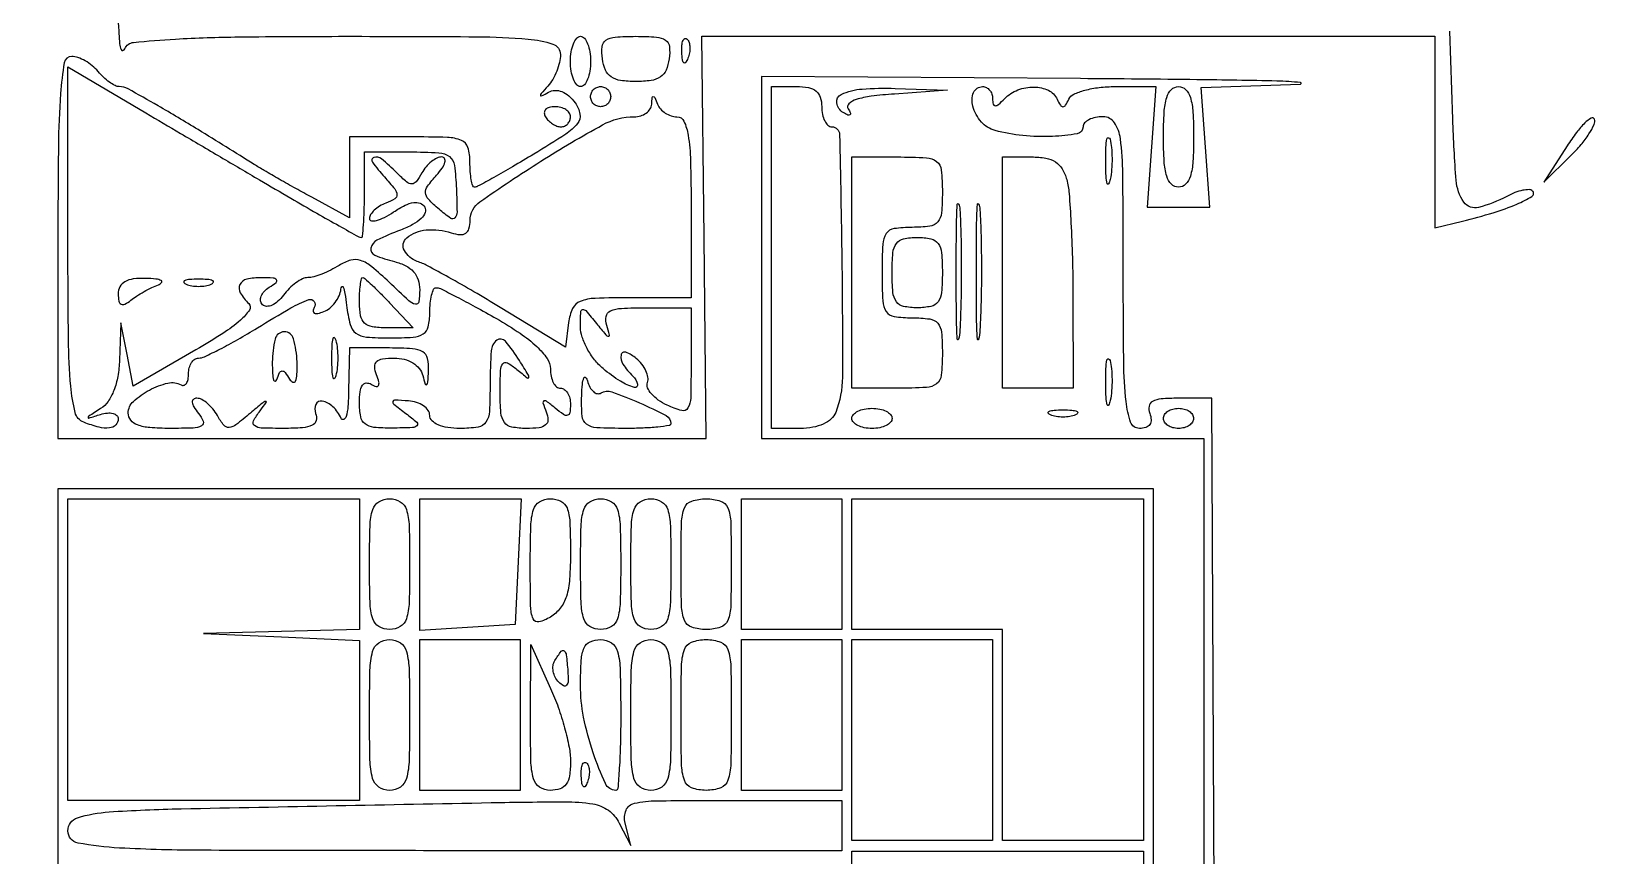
# Model space of a CAD drawing. Extents: x 23 to 255, y 40 to 184.
# Drawn here: x 39.88 to 53.04, y 128.04 to 134.98 of the extents above; entities that cross this region are included whole.
import ezdxf

# ---------------------------------------------------------------- set-up
doc = ezdxf.new("R2010")
doc.units = 0
doc.header["$MEASUREMENT"] = 0

msp = doc.modelspace()

# ---------------------------------------------------------------- linework, layer by layer
for points in [[(207.919475, 175.632891, 0.000007), (191.762556, 175.634099, 0.00002), (173.0434, 175.634494, 0.000013), (151.49745, 175.633531)], [(40.597088, 135.094274, -0.049951), (40.614679, 134.95815, 0.017437), (40.619978, 134.8749, 0.068218), (40.631931, 134.824905, 0.378789), (40.647549, 134.816858, 0.239112), (40.664029, 134.83125, -0.278644), (40.737504, 134.886387, -0.010827), (41.089521, 134.914117, -0.011551), (41.622758, 134.93218, -0.00269), (42.51855, 134.937, -0.001613), (43.62949, 134.933415, -0.019352), (44.057604, 134.914072, -0.057696), (44.267157, 134.871787, -0.324859), (44.3304, 134.78472, -0.057653), (44.322691, 134.718087, -0.036959), (44.299336, 134.643705, -0.036868), (44.26515, 134.573263, -0.055719), (44.22465, 134.518509, 0.004231), (44.166998, 134.455333, 0.213591), (44.161993, 134.439729, 0.528624), (44.170634, 134.435145, 0.007802), (44.230279, 134.46776, -0.125472), (44.283465, 134.482273, -0.100751), (44.341973, 134.471379, -0.083174), (44.40073, 134.435284, -0.055702), (44.454187, 134.377051, -0.114976), (44.494564, 134.282192, -0.21643), (44.474155, 134.20319, -0.07935), (44.37459, 134.113488, -0.008198), (44.105921, 133.945579, -0.003408), (43.926569, 133.839198, -0.005195), (43.769304, 133.749539, -0.00205), (43.633646, 133.674782, -0.125545), (43.607063, 133.668, -0.33323), (43.592174, 133.679162, -0.026532), (43.580181, 133.730128, -0.027595), (43.571746, 133.798424, -0.016929), (43.569, 133.8795, 0.072846), (43.551207, 134.000983, 0.224968), (43.49709, 134.061038, 0.091609), (43.379646, 134.086326, 0.007344), (43.0614, 134.091), (42.5538, 134.091), (42.5538, 133.750881), (42.5538, 133.410761), (42.23655, 133.582567, -0.003032), (42.102833, 133.656032, -0.002624), (41.963395, 133.734708, -0.002641), (41.8378, 133.807327, -0.007703), (41.752162, 133.859236, 0.002496), (41.280602, 134.151826, 0.006816), (40.943305, 134.352507, 0.004743), (40.690867, 134.494904, 0.126699), (40.616716, 134.514, -0.119554), (40.581682, 134.522499, -0.035918), (40.534506, 134.551277, -0.033736), (40.484456, 134.592334, -0.030913), (40.4388, 134.6409, 0.048188), (40.389891, 134.689456, 0.041499), (40.330185, 134.730523, 0.04354), (40.269197, 134.758682, 0.086594), (40.216941, 134.7678, 0.366686), (40.154029, 134.714494, 0.023148), (40.123083, 134.454938, 0.01552), (40.10479, 134.012652, 0.002575), (40.1004, 133.1604), (40.1004, 131.553), (42.82875, 131.552986), (45.5571, 131.552973), (45.53912, 133.244986), (45.521139, 134.937), (48.60587, 134.937), (51.6906, 134.937), (51.6906, 134.131688), (51.6906, 133.326376), (51.92325, 133.382676, 0.01372), (52.182352, 133.452954, 0.027931), (52.380556, 133.524889, 0.035297), (52.507893, 133.590304, 0.486472), (52.513279, 133.634921, 0.202003), (52.483887, 133.646892, 0.047663), (52.430038, 133.6411, 0.04164), (52.364464, 133.621844, 0.030644), (52.295607, 133.590254, -0.058793), (52.058712, 133.497294, -0.31402), (51.935325, 133.54262, -0.134264), (51.870071, 133.72518, -0.010837), (51.841944, 134.23905), (51.8175, 134.9793)], [(49.836101, 127.1538), (49.825434, 129.5226), (49.814767, 131.8914), (49.528639, 131.8914, 0.019285), (49.387128, 131.88594, 0.103798), (49.313567, 131.864469, 0.233347), (49.285065, 131.82467, 0.133124), (49.291206, 131.7645, -0.07771), (49.302669, 131.711061, -0.166138), (49.291425, 131.670916, -0.166102), (49.257963, 131.646041, -0.077669), (49.203951, 131.6376, -0.318523), (49.13003, 131.690008, -0.058577), (49.091343, 131.86275, -0.0231), (49.072094, 132.199406, -0.002731), (49.068, 132.9489, 0.00213), (49.064468, 133.778226, 0.02996), (49.044121, 134.075137, 0.116079), (48.993582, 134.209631, 0.250083), (48.8988, 134.2602, 0.048028), (48.834046, 134.253966, 0.068025), (48.779303, 134.235349, 0.088204), (48.742415, 134.207907, 0.191087), (48.7296, 134.1756, -0.365338), (48.680271, 134.1171, -0.031879), (48.471924, 134.094939, -0.035095), (48.222474, 134.101909, -0.040959), (47.98935, 134.144322, -0.147655), (47.873661, 134.216055, -0.111447), (47.801494, 134.347969, -0.168991), (47.807987, 134.463385, -0.303806), (47.8836, 134.514, -0.119248), (47.915868, 134.506193, -0.100665), (47.943349, 134.484178, -0.092192), (47.961803, 134.451254, -0.081935), (47.9682, 134.41248, 0.051663), (47.972956, 134.366576, 0.354955), (47.98935, 134.35326, 0.180052), (48.017152, 134.363607, 0.018208), (48.06972, 134.41248, -0.103535), (48.181572, 134.485612, -0.09587), (48.316545, 134.510392, -0.108986), (48.437292, 134.48254, -0.174323), (48.51105, 134.40825, 0.029131), (48.538784, 134.356858, 0.260055), (48.5604, 134.3448, 0.260055), (48.582016, 134.356858, 0.029131), (48.60975, 134.40825, -0.177175), (48.651142, 134.449482, -0.042156), (48.744071, 134.483245, -0.037828), (48.865026, 134.506332, -0.028254), (49.000618, 134.514), (49.342136, 134.514), (49.30542, 134.0064), (49.268703, 133.4988), (49.5333, 133.4988), (49.797897, 133.4988), (49.76141, 134.003217), (49.724924, 134.507633), (50.559712, 134.535411, 0.93475), (50.560129, 134.547606, 0.019258), (50.360254, 134.56023, 0.003362), (49.688455, 134.572216, 0.001131), (48.70845, 134.580894), (46.0224, 134.5986), (46.0224, 133.0758), (46.0224, 131.553), (47.8836, 131.553), (49.7448, 131.553), (49.7448, 129.3957), (49.7448, 127.2384)]]:
    msp.add_lwpolyline(points, format="xyb")
for points in [[(44.5842, 134.7255, -0.038131), (44.578014, 134.644508, -0.057076), (44.559349, 134.576128, -0.074992), (44.531996, 134.529468, -0.226478), (44.4996, 134.514, -0.226478), (44.467204, 134.529468, -0.074992), (44.439851, 134.576128, -0.057076), (44.421186, 134.644508, -0.038131), (44.415, 134.7255, -0.038131), (44.421186, 134.806492, -0.057076), (44.439851, 134.874872, -0.074992), (44.467204, 134.921532, -0.226478), (44.4996, 134.937, -0.226478), (44.531996, 134.921532, -0.074992), (44.559349, 134.874872, -0.057076), (44.578014, 134.806492, -0.038131)], [(45.245734, 134.74665, -0.066642), (45.219371, 134.652916, -0.142929), (45.171923, 134.595565, -0.114571), (45.0932, 134.565256, -0.034859), (44.9649, 134.5563, -0.034859), (44.8366, 134.565256, -0.114571), (44.757877, 134.595565, -0.142929), (44.710429, 134.652916, -0.066642), (44.684066, 134.74665, -0.059275), (44.681717, 134.850241, -0.223457), (44.713983, 134.90463, -0.132534), (44.790476, 134.931014, -0.017153), (44.9649, 134.937, -0.017153), (45.139324, 134.931014, -0.132534), (45.215817, 134.90463, -0.223457), (45.248083, 134.850241, -0.059275)], [(45.403391, 134.751938, -0.054073), (45.384648, 134.716687, -0.470617), (45.36923, 134.715228, -0.168741), (45.357274, 134.739911, -0.018894), (45.352279, 134.80305, -0.028489), (45.353209, 134.861947, -0.077125), (45.362576, 134.902554, -0.208169), (45.378197, 134.917997, -0.296942), (45.396713, 134.914087, -0.126455), (45.413061, 134.886429, -0.060344), (45.419758, 134.845372, -0.05415), (45.416592, 134.798203, -0.051402)], [(42.06096, 133.574904, 0.001973), (42.279395, 133.448436, 0.003116), (42.467842, 133.341877, 0.000775), (42.633125, 133.250106, 0.125994), (42.65316, 133.244891, 0.386698), (42.664211, 133.254859, 0.005595), (42.67261, 133.350463, 0.011932), (42.67872, 133.466544, 0.00718), (42.6807, 133.604441), (42.6807, 133.9641), (43.0614, 133.9641, -0.012702), (43.308216, 133.957829, -0.155046), (43.395621, 133.925084, -0.196077), (43.437877, 133.850848, -0.022426), (43.454634, 133.655055, -0.006665), (43.459999, 133.457936, -0.180189), (43.442741, 133.409561, -0.391575), (43.406547, 133.405009, -0.021698), (43.308784, 133.481623, -0.024579), (43.219346, 133.566162, -0.175022), (43.19554, 133.619777, -0.177985), (43.211687, 133.675735, -0.02559), (43.288211, 133.769519, 0.031677), (43.335095, 133.828425, 0.081624), (43.358481, 133.877335, 0.194618), (43.355361, 133.908027, 0.27812), (43.332516, 133.9218, 0.115614), (43.291251, 133.912129, 0.053125), (43.244377, 133.882311, 0.048622), (43.199487, 133.838794, 0.048424), (43.163777, 133.78737, -0.032743), (43.115928, 133.713642, -0.236694), (43.079232, 133.69524, -0.179975), (43.035897, 133.71136, -0.018283), (42.954116, 133.78737, 0.021842), (42.825436, 133.905273, 0.255451), (42.760958, 133.918198, 0.513498), (42.747707, 133.878168, 0.026617), (42.848304, 133.754364, -0.013337), (42.935332, 133.652885, -0.156981), (42.953941, 133.605022, -0.27953), (42.935354, 133.569816, -0.043397), (42.861416, 133.533813, 0.045471), (42.808461, 133.507755, 0.052107), (42.76366, 133.473535, 0.059524), (42.732944, 133.436732, 0.14515), (42.723, 133.403198, 0.378178), (42.739461, 133.384548, 0.098485), (42.782827, 133.387665, 0.052741), (42.848473, 133.413389, 0.0253), (42.926666, 133.459147, -0.026905), (43.023211, 133.515228, -0.080511), (43.095646, 133.538572, -0.136441), (43.149187, 133.53211, -0.157766), (43.188197, 133.498966, -0.239868), (43.191914, 133.45415, -0.106873), (43.157478, 133.403927, -0.066678), (43.086484, 133.352851, -0.032405), (42.984531, 133.306622, 0.021634), (42.786376, 133.221864, 0.238667), (42.735383, 133.155448, 0.356397), (42.767933, 133.095655, 0.035429), (42.9345, 133.04106, -0.054096), (43.028603, 133.006283, -0.095051), (43.094341, 132.956142, -0.105042), (43.132742, 132.889125, -0.077913), (43.146, 132.80456, -0.036858), (43.138458, 132.702388, -0.44125), (43.1092, 132.682699, -0.126879), (43.054609, 132.711901, -0.005095), (42.889342, 132.867038, 0.017216), (42.742275, 132.998533, 0.092482), (42.648962, 133.050813, 0.150371), (42.566011, 133.053114, 0.071995), (42.46749, 133.009766, -0.023567), (42.397082, 132.970278, -0.022472), (42.32216, 132.936905, -0.023074), (42.253387, 132.913503, -0.070578), (42.204724, 132.9066, 0.113148), (42.159679, 132.896274, 0.043196), (42.104043, 132.863149, 0.03999), (42.047588, 132.81528, 0.03907), (41.998994, 132.758683, -0.050371), (41.9526, 132.707053, -0.07807), (41.902655, 132.674167, -0.107732), (41.857254, 132.664404, -0.198182), (41.822917, 132.678683, -0.16362), (41.806977, 132.710773, -0.126842), (41.811508, 132.749769, -0.096837), (41.836891, 132.790159, -0.063267), (41.87945, 132.825304, 0.026629), (41.93744, 132.866456, 0.419686), (41.93975, 132.888235, 0.209822), (41.911949, 132.90229, 0.011912), (41.81355, 132.905305, 0.054329), (41.689918, 132.892682, 0.230292), (41.632914, 132.848167, 0.252462), (41.635629, 132.779439, 0.062917), (41.706954, 132.687486, -0.362613), (41.711894, 132.632536, -0.061439), (41.636249, 132.547803, -0.036431), (41.490134, 132.437541, -0.012348), (41.262804, 132.2985), (40.7349, 131.993268), (40.682587, 132.259584), (40.630274, 132.5259), (40.619137, 132.212854, -0.034572), (40.604699, 132.075425, -0.049543), (40.571718, 131.95754, -0.058418), (40.522669, 131.86525, -0.098863), (40.45995, 131.804616, 0.001298), (40.359744, 131.739819, 0.253795), (40.3542, 131.729599, 0.503132), (40.360473, 131.724944, 0.001911), (40.45995, 131.755457, -0.04943), (40.516654, 131.767109, -0.085675), (40.56451, 131.763896, -0.128227), (40.596043, 131.746954, -0.208625), (40.608, 131.719545, -0.190857), (40.587199, 131.667035, -0.179656), (40.535451, 131.641337, -0.090147), (40.446662, 131.647956, -0.028055), (40.318819, 131.688951, -0.245139), (40.245677, 131.771743, -0.038784), (40.208814, 131.992764, -0.019277), (40.189374, 132.387686, -0.002659), (40.185, 133.210311), (40.185, 134.680319), (40.84065, 134.292563, 0.000371), (41.132785, 134.120085, 0.000243), (41.469572, 133.921801, 0.000245), (41.797745, 133.72902, 0.000471)], [(44.7534, 134.4294, -0.099038), (44.746941, 134.397113, -0.097945), (44.728549, 134.369651, -0.097945), (44.701087, 134.351259, -0.099038), (44.6688, 134.3448, -0.099038), (44.636513, 134.351259, -0.097945), (44.609051, 134.369651, -0.097945), (44.590659, 134.397113, -0.099038), (44.5842, 134.4294, -0.099038), (44.590659, 134.461687, -0.097945), (44.609051, 134.489149, -0.097945), (44.636513, 134.507541, -0.099038), (44.6688, 134.514, -0.099038), (44.701087, 134.507541, -0.097945), (44.728549, 134.489149, -0.097945), (44.746941, 134.461687, -0.099038)], [(46.53, 134.3448, 0.048028), (46.536234, 134.280046, 0.068025), (46.554851, 134.225303, 0.088204), (46.582293, 134.188415, 0.191087), (46.6146, 134.1756, -0.407954), (46.680485, 134.111111, -0.001897), (46.699007, 133.060265, -0.004576), (46.703643, 132.068833, -0.09073), (46.647849, 131.771419, -0.124016), (46.609959, 131.717573, -0.071717), (46.542806, 131.674752, -0.060653), (46.453909, 131.64693, -0.045569), (46.351749, 131.6376), (46.107, 131.6376), (46.107, 133.0758), (46.107, 134.514), (46.3185, 134.514, -0.044917), (46.418562, 134.504993, -0.124434), (46.482413, 134.47593, -0.149477), (46.517939, 134.423923, -0.07578)], [(47.141137, 134.451553, 0.013786), (46.946105, 134.432528, 0.046205), (46.820835, 134.404889, 0.104129), (46.758589, 134.369496, 0.364986), (46.752358, 134.327231, -0.034524), (46.771204, 134.291431, -0.34525), (46.767298, 134.276091, -0.281575), (46.74972, 134.274192, -0.028078), (46.710891, 134.295274, -0.21771), (46.65642, 134.376894, -0.335817), (46.694432, 134.448469, -0.091339), (46.869045, 134.49351, -0.02648), (47.148343, 134.49835), (47.5875, 134.482701)], [(49.6602, 134.091, -0.014068), (49.654342, 133.882843, -0.058865), (49.632705, 133.75965, -0.122766), (49.593113, 133.692962, -0.200296), (49.5333, 133.668, -0.200296), (49.473487, 133.692962, -0.122766), (49.433895, 133.75965, -0.058865), (49.412258, 133.882843, -0.014068), (49.4064, 134.091, -0.014068), (49.412258, 134.299157, -0.058865), (49.433895, 134.42235, -0.122766), (49.473487, 134.489038, -0.200296), (49.5333, 134.514, -0.200296), (49.593113, 134.489038, -0.122766), (49.632705, 134.42235, -0.058865), (49.654342, 134.299157, -0.014068)], [(45.31035, 134.2602, -0.291721), (45.369907, 134.22222, -0.069937), (45.405721, 134.104685, -0.032733), (45.425266, 133.889742, -0.00631), (45.4302, 133.4988), (45.4302, 132.7374), (44.928219, 132.7374, 0.008475), (44.621601, 132.732203, 0.085628), (44.497041, 132.706338, 0.192549), (44.433347, 132.646281, 0.076808), (44.399469, 132.528917), (44.3727, 132.320435), (43.8228, 132.655914, 0.004636), (43.601404, 132.788181, 0.005592), (43.390943, 132.908142, 0.004804), (43.211851, 133.005347, 0.037384), (43.12485, 133.043464, -0.186022), (43.016606, 133.135759, -0.356815), (43.036672, 133.240918, -0.156527), (43.201541, 133.307967, -0.096056), (43.411718, 133.283517, 0.052689), (43.485472, 133.268409, 0.170946), (43.533253, 133.280196, 0.184861), (43.56082, 133.318426, 0.063182), (43.570038, 133.387349, -0.243142), (43.653011, 133.545267, -0.011683), (44.164555, 133.885283, -0.015593), (44.685499, 134.19197, -0.125883), (44.95221, 134.2602, 0.073419), (45.006051, 134.268149, 0.083401), (45.052757, 134.291264, 0.093798), (45.085246, 134.3256, 0.127596), (45.098479, 134.36595, -0.011437), (45.103242, 134.421227, -0.382689), (45.112356, 134.4294, -0.295955), (45.124118, 134.42177, -0.009076), (45.147829, 134.36595, 0.087674), (45.173089, 134.325519, 0.065245), (45.213171, 134.291264, 0.064399), (45.261344, 134.268099, 0.080074)], [(44.2035, 134.2602, 0.06081), (44.229405, 134.227839, 0.051032), (44.263811, 134.200451, 0.053229), (44.301081, 134.181801, 0.089642), (44.335393, 134.1756, 0.105429), (44.365767, 134.182077, 0.099231), (44.391615, 134.200451, 0.096318), (44.408941, 134.227905, 0.092995), (44.415, 134.2602, 0.153634), (44.404846, 134.292465, 0.097988), (44.376256, 134.319949, 0.080552), (44.333538, 134.338494, 0.062283), (44.283107, 134.3448, 0.066118), (44.236439, 134.338602, 0.138808), (44.205317, 134.319949, 0.191142), (44.194368, 134.292318, 0.139169)], [(52.804846, 134.016031), (52.607793, 133.7103), (52.836091, 133.933817, 0.023555), (52.921238, 134.025423, 0.032325), (52.988148, 134.115826, 0.033677), (53.031447, 134.194115, 0.202982), (53.033144, 134.239548, 0.464087), (53.006844, 134.24881, 0.061178), (52.953193, 134.207803, 0.037498), (52.882711, 134.127606, 0.018386)], [(48.958634, 133.732436, -0.082665), (48.944772, 133.695035, -0.67161), (48.932148, 133.69671, -0.053901), (48.922897, 133.758615, -0.008901), (48.920135, 133.8795, -0.009782), (48.921902, 134.001191, -0.038992), (48.930238, 134.075295, -0.417468), (48.943112, 134.083912, -0.285845), (48.956927, 134.070836, -0.041951), (48.969101, 134.000835, -0.020826), (48.97331, 133.910768, -0.020511), (48.969916, 133.816451, -0.028254)], [(47.5452, 133.6257, -0.021354), (47.53775, 133.451337, -0.157079), (47.505921, 133.375425, -0.185552), (47.438588, 133.339056, -0.032088), (47.2914, 133.3296, 0.036189), (47.139021, 133.318557, 0.212646), (47.07285, 133.276725, 0.135673), (47.043396, 133.187337, 0.012152), (47.0376, 132.9489, 0.012152), (47.043396, 132.710463, 0.135673), (47.07285, 132.621075, 0.212646), (47.139021, 132.579243, 0.036189), (47.2914, 132.5682, -0.032088), (47.438588, 132.558744, -0.185552), (47.505921, 132.522375, -0.157079), (47.53775, 132.446463, -0.021354), (47.5452, 132.2721, -0.023974), (47.536233, 132.085198, -0.206324), (47.496857, 132.0136, -0.154453), (47.411321, 131.981934, -0.012019), (47.1645, 131.976), (46.7838, 131.976), (46.7838, 132.9489), (46.7838, 133.9218), (47.1645, 133.9218, -0.012019), (47.411321, 133.915866, -0.154453), (47.496857, 133.8842, -0.206324), (47.536233, 133.812602, -0.023974)], [(48.591678, 133.73145, -0.045911), (48.611674, 133.615016, -0.006189), (48.628044, 133.367141, -0.007098), (48.639666, 133.072122, -0.005925), (48.643845, 132.75855), (48.645, 131.976), (48.3489, 131.976), (48.0528, 131.976), (48.0528, 132.9489), (48.0528, 133.9218), (48.296733, 133.9218, -0.042293), (48.415821, 133.911709, -0.101356), (48.498021, 133.879723, -0.116921), (48.553943, 133.821459, -0.067671)], [(47.692524, 132.465765, -0.041857), (47.68146, 132.387378, -0.86599), (47.67116, 132.388209, -0.013217), (47.663975, 132.585189, -0.002432), (47.662097, 132.9489, -0.002526), (47.663829, 133.31334, -0.011688), (47.67082, 133.523964, -0.788092), (47.681276, 133.52586, -0.088327), (47.692219, 133.480965, -0.010124), (47.701748, 133.257677, -0.005525), (47.70486, 132.983457, -0.005503), (47.701874, 132.704589, -0.008711)], [(47.861724, 132.465765, -0.041857), (47.85066, 132.387378, -0.86599), (47.84036, 132.388209, -0.013217), (47.833175, 132.585189, -0.002432), (47.831297, 132.9489, -0.002526), (47.833029, 133.31334, -0.011688), (47.84002, 133.523964, -0.788092), (47.850476, 133.52586, -0.088327), (47.861419, 133.480965, -0.010124), (47.870948, 133.257677, -0.005525), (47.87406, 132.983457, -0.005503), (47.871074, 132.704589, -0.008711)], [(47.5452, 132.9489, -0.021436), (47.538067, 132.782612, -0.13443), (47.508943, 132.70356, -0.189121), (47.448944, 132.664531, -0.050766), (47.3337, 132.6528, -0.050766), (47.218456, 132.664531, -0.189121), (47.158457, 132.70356, -0.13443), (47.129333, 132.782612, -0.021436), (47.1222, 132.9489, -0.021436), (47.129333, 133.115188, -0.13443), (47.158457, 133.19424, -0.189121), (47.218456, 133.233269, -0.050766), (47.3337, 133.245, -0.050766), (47.448944, 133.233269, -0.189121), (47.508943, 133.19424, -0.13443), (47.538067, 133.115188, -0.021436)], [(40.608, 132.769341, 0.044529), (40.613368, 132.709184, 0.234996), (40.632563, 132.683382, 0.242314), (40.664214, 132.683569, 0.04693), (40.71375, 132.715682, -0.024679), (40.763425, 132.751115, -0.014699), (40.825713, 132.788524, -0.014696), (40.890135, 132.822233, -0.024531), (40.9464, 132.846262, 0.123079), (40.973573, 132.864832, 0.491596), (40.970373, 132.881705, 0.093511), (40.926204, 132.894554, 0.016978), (40.84065, 132.899921, 0.03684), (40.735177, 132.895177, 0.098532), (40.66397, 132.871972, 0.144526), (40.622987, 132.8299, 0.121902)], [(41.17905, 132.850571, 0.057986), (41.227273, 132.837345, 0.037979), (41.2848, 132.832969, 0.037979), (41.342327, 132.837345, 0.057986), (41.39055, 132.850571, 0.174857), (41.408264, 132.866415, 0.447206), (41.403108, 132.880707, 0.078554), (41.360216, 132.890603, 0.017491), (41.2848, 132.893242, 0.017491), (41.209384, 132.890603, 0.078554), (41.166492, 132.880707, 0.447206), (41.161336, 132.866415, 0.174857)], [(42.8922, 132.6951), (43.090894, 132.4836), (42.864647, 132.4836, -0.03903), (42.747241, 132.492779, -0.150031), (42.682175, 132.524521, -0.160006), (42.648497, 132.585911, -0.04614), (42.6384, 132.6951, -0.012232), (42.640384, 132.776187, -0.020157), (42.646494, 132.844472, -0.015163), (42.655061, 132.897605, -0.359543), (42.665953, 132.9066, -0.184988), (42.683166, 132.900006, -0.005011), (42.743779, 132.844472, -0.009762), (42.81406, 132.776152, -0.006459)], [(42.89756, 132.399, 0.016695), (43.090133, 132.405432, 0.125408), (43.176146, 132.433581, 0.199912), (43.217906, 132.493283, 0.053991), (43.2306, 132.6105, -0.023723), (43.234448, 132.691554, -0.037852), (43.246213, 132.759872, -0.044139), (43.263178, 132.808695, -0.295188), (43.283752, 132.822, -0.115228), (43.319631, 132.81362, -0.003624), (43.454785, 132.745622, -0.00688), (43.613366, 132.661618, -0.004695), (43.791352, 132.561991, -0.017959), (43.991187, 132.437927, -0.039536), (44.131941, 132.326289, -0.053967), (44.218554, 132.226211, -0.152559), (44.2458, 132.138991, 0.049932), (44.252044, 132.07662, 0.069916), (44.270651, 132.023879, 0.090067), (44.298103, 131.988392, 0.185259), (44.3304, 131.976, -0.159372), (44.362668, 131.965447, -0.096868), (44.390149, 131.93568, -0.078585), (44.408706, 131.891232, -0.059737), (44.415, 131.838741, -0.035149), (44.410126, 131.769487, -0.309069), (44.390474, 131.747967, -0.214668), (44.356446, 131.754571, -0.019533), (44.286163, 131.808407, 0.008807), (44.213431, 131.866638, 0.27071), (44.191284, 131.869505, 0.389672), (44.183592, 131.852629, 0.012731), (44.210615, 131.776466, -0.080474), (44.224668, 131.709146, -0.234961), (44.206012, 131.666957, -0.145998), (44.151495, 131.643717, -0.028259), (44.043351, 131.6376, -0.046435), (43.920711, 131.649014, -0.192678), (43.859171, 131.688138, -0.136997), (43.829764, 131.768324, -0.019806), (43.8228, 131.944059, -0.008974), (43.826062, 132.125777, -0.151117), (43.845633, 132.181842, -0.381777), (43.883624, 132.189764, -0.041734), (43.963291, 132.134409, 0.004293), (44.0516, 132.062693, 0.532367), (44.063179, 132.066338, 0.211935), (44.060537, 132.086512, 0.002267), (43.985241, 132.20865, 0.035609), (43.867207, 132.37116, 0.401716), (43.795054, 132.378944, 0.214586), (43.747554, 132.290218, 0.017194), (43.7382, 132.0183, -0.012152), (43.732404, 131.779863, -0.135673), (43.70295, 131.690475, -0.212646), (43.636779, 131.648643, -0.036189), (43.4844, 131.6376, -0.036138), (43.381909, 131.645017, -0.065297), (43.301043, 131.667825, -0.093094), (43.248929, 131.702791, -0.201196), (43.2306, 131.746497, 0.155925), (43.216984, 131.789098, 0.088447), (43.177957, 131.827371, 0.073151), (43.119925, 131.85563, 0.05805), (43.05139, 131.868893, 0.00653), (42.934987, 131.876134, 0.371642), (42.919204, 131.86382, 0.2821), (42.927116, 131.84237, 0.004841), (43.03024, 131.762687, -0.016284), (43.121223, 131.689, -0.428662), (43.122567, 131.660745, -0.196093), (43.085282, 131.644043, -0.006019), (42.91335, 131.640291, -0.024821), (42.760485, 131.646385, -0.143845), (42.686148, 131.675664, -0.183694), (42.649212, 131.736381, -0.045829), (42.6384, 131.854093, -0.02963), (42.643892, 131.94669, -0.11269), (42.663243, 132.000891, -0.237908), (42.695137, 132.01985, -0.15696), (42.737377, 132.009415, 0.059284), (42.778185, 131.990444, 0.357523), (42.798432, 131.998298, 0.196415), (42.802187, 132.027895, 0.026179), (42.782332, 132.089022, -0.072309), (42.766985, 132.157, -0.226288), (42.783379, 132.199595, -0.157914), (42.833173, 132.223346, -0.032968), (42.930952, 132.2298, -0.060369), (43.015968, 132.219498, -0.077425), (43.088588, 132.18916, -0.087004), (43.142213, 132.141761, -0.104826), (43.172283, 132.08175, 0.01159), (43.192584, 132.01083, 0.541772), (43.204683, 132.007405, 0.197309), (43.214695, 132.027412, 0.005718), (43.220786, 132.12405, 0.068838), (43.21194, 132.226716, 0.208528), (43.171268, 132.281966, 0.116033), (43.084127, 132.308353, 0.015749), (42.8922, 132.3144), (42.5538, 132.3144), (42.547854, 131.95485, -0.014931), (42.541767, 131.82376, -0.047534), (42.526841, 131.737455, -0.227333), (42.506335, 131.713758, -0.409811), (42.484404, 131.7222, 0.093629), (42.415581, 131.820215, 0.146498), (42.324889, 131.867543, 0.348377), (42.271841, 131.839899, 0.199158), (42.269796, 131.763485, -0.149529), (42.273965, 131.703632, -0.22972), (42.241948, 131.66395, -0.093683), (42.160544, 131.642865, -0.016661), (42.002592, 131.6376, -0.008692), (41.812749, 131.640901, -0.151242), (41.755039, 131.660989, -0.374398), (41.746222, 131.700579, -0.040417), (41.801733, 131.78565, 0.009261), (41.854676, 131.856696, 0.694147), (41.848966, 131.865194, 0.115456), (41.821527, 131.85145, 0.003291), (41.720556, 131.766261, -0.012854), (41.598921, 131.667557, -0.146019), (41.541734, 131.645639, -0.247279), (41.496879, 131.665071, -0.04176), (41.44286, 131.745111, 0.043387), (41.404822, 131.801079, 0.046067), (41.358382, 131.848428, 0.050837), (41.310878, 131.881026, 0.125614), (41.270237, 131.8914, 0.159478), (41.240585, 131.881695, 0.269362), (41.23042, 131.858433, 0.115872), (41.244473, 131.819323, 0.029268), (41.2848, 131.7645, -0.080368), (41.323989, 131.697971, -0.382757), (41.309755, 131.660059, -0.111629), (41.238061, 131.641126, -0.008962), (41.041359, 131.6376, -0.019008), (40.873869, 131.64397, -0.070072), (40.770654, 131.666611, -0.133711), (40.713923, 131.707258, -0.172494), (40.6926, 131.767226, -0.210324), (40.735493, 131.864685, -0.063313), (40.870802, 131.960292, -0.062966), (41.027146, 132.019659, -0.194729), (41.13675, 132.003374, 0.207995), (41.160747, 132.000432, 0.174625), (41.181562, 132.015732, 0.100817), (41.195654, 132.049998, 0.04734), (41.2002, 132.097907, -0.061304), (41.206407, 132.148341, -0.079809), (41.224678, 132.191056, -0.097584), (41.251748, 132.219651, -0.155798), (41.283529, 132.2298, 0.110274), (41.33508, 132.241309, 0.008449), (41.463546, 132.304354, 0.011272), (41.615271, 132.386389, 0.008349), (41.779336, 132.4836, -0.007288), (42.060399, 132.650942, -0.045299), (42.212592, 132.721094, -0.347092), (42.257719, 132.705798, -0.290106), (42.258299, 132.653769, 0.1144), (42.248657, 132.625226, 0.32948), (42.258755, 132.608327, 0.155351), (42.288857, 132.60569, 0.036408), (42.337906, 132.62052, 0.078977), (42.389126, 132.650122, 0.05913), (42.43461, 132.696934, 0.059224), (42.467803, 132.752996, 0.079962), (42.482739, 132.809901, -0.164454), (42.491585, 132.829546, -0.564403), (42.502324, 132.827303, -0.044113), (42.51634, 132.772186, -0.009344), (42.530399, 132.67395, 0.03081), (42.560697, 132.512115, 0.172007), (42.608853, 132.439778, 0.142595), (42.697015, 132.406645, 0.019054)], [(44.720661, 132.50475, -0.120002), (44.715668, 132.580559, -0.249406), (44.751052, 132.625972, -0.093704), (44.843688, 132.647972, -0.011578), (45.052155, 132.6528), (45.4302, 132.6528), (45.4302, 132.19546, -0.005474), (45.426893, 131.893426, -0.122184), (45.404124, 131.809545, -0.345588), (45.35186, 131.787626, -0.043165), (45.228476, 131.833317, -0.04325), (45.153939, 131.876728, -0.060271), (45.096694, 131.928395, -0.076509), (45.064086, 131.980008, -0.196767), (45.063127, 132.023304, 0.135202), (45.06746, 132.067553, 0.065964), (45.050408, 132.122123, 0.058128), (45.016055, 132.17806, 0.05285), (44.96875, 132.226605, 0.080333), (44.881568, 132.277968, 0.467508), (44.840842, 132.255585, 0.198459), (44.856248, 132.178883, 0.048877), (44.93952, 132.07752, -0.129468), (44.979629, 132.008734, -0.575254), (44.9541, 131.982598, -0.08083), (44.835074, 132.034079, -0.031445), (44.68995, 132.140425, -0.052458), (44.617112, 132.215436, -0.042493), (44.555515, 132.309257, -0.044058), (44.513385, 132.406734, -0.080146), (44.4996, 132.49218, -0.007767), (44.501564, 132.618573, -0.344806), (44.517416, 132.63758, -0.275477), (44.543381, 132.628801, -0.005856), (44.633406, 132.52092, 0.004233), (44.712025, 132.426082, 0.173441), (44.734783, 132.412848, 0.550799), (44.744323, 132.423148, 0.011212)], [(41.9052, 132.19455, 0.012967), (41.907629, 132.1009, 0.051642), (41.916492, 132.044201, 0.403411), (41.929544, 132.036276, 0.262763), (41.943641, 132.049023, -0.029125), (41.966793, 132.106991, -0.282562), (41.98796, 132.120914, -0.243727), (42.012466, 132.109165, -0.023005), (42.051289, 132.052366, 0.145475), (42.079182, 132.02749, 0.425179), (42.10075, 132.035723, 0.09227), (42.112873, 132.090432, 0.015618), (42.113174, 132.197893, 0.060545), (42.083998, 132.391775, 0.341565), (42.005574, 132.450435, 0.340608), (41.928841, 132.389312, 0.060471)], [(42.404227, 132.2298, 0.011065), (42.406572, 132.123882, 0.052887), (42.415592, 132.064169, 0.542911), (42.428678, 132.059827, 0.161593), (42.442917, 132.08175, 0.039571), (42.454948, 132.149199, 0.024357), (42.458876, 132.2298, 0.024357), (42.454948, 132.310401, 0.039571), (42.442917, 132.37785, 0.161593), (42.428678, 132.399773, 0.542911), (42.415592, 132.395431, 0.052887), (42.406572, 132.335718, 0.011065)], [(48.958634, 131.871236, -0.082665), (48.944772, 131.833835, -0.67161), (48.932148, 131.83551, -0.053901), (48.922897, 131.897415, -0.008901), (48.920135, 132.0183, -0.009782), (48.921902, 132.139991, -0.038992), (48.930238, 132.214095, -0.417468), (48.943112, 132.222712, -0.285845), (48.956927, 132.209636, -0.041951), (48.969101, 132.139635, -0.020826), (48.97331, 132.049568, -0.020511), (48.969916, 131.955251, -0.028254)], [(44.672718, 131.936122, -0.227878), (44.763095, 131.945689, -0.01781), (44.994742, 131.853636, -0.016728), (45.219817, 131.745656, -0.279459), (45.261, 131.677727, -0.372043), (45.247212, 131.661762, -0.01027), (45.149169, 131.649387, -0.016366), (45.026265, 131.640487, -0.00989), (44.8803, 131.6376, -0.011506), (44.635532, 131.643233, -0.149067), (44.55056, 131.67348, -0.217424), (44.512902, 131.741652, -0.028052), (44.509414, 131.91255, -0.013374), (44.515537, 132.010507, -0.070123), (44.527768, 132.062939, -0.547979), (44.542673, 132.065946, -0.12872), (44.558116, 132.038414, 0.054502), (44.578558, 131.984768, 0.092546), (44.607822, 131.946868, 0.133511), (44.640818, 131.930386, 0.190085)], [(47.1222, 131.7222, -0.191087), (47.109385, 131.689893, -0.088204), (47.072498, 131.662451, -0.068025), (47.017754, 131.643834, -0.048028), (46.953, 131.6376, -0.048028), (46.888246, 131.643834, -0.068025), (46.833503, 131.662451, -0.088204), (46.796615, 131.689893, -0.191087), (46.7838, 131.7222, -0.191087), (46.796615, 131.754507, -0.088204), (46.833503, 131.781949, -0.068025), (46.888246, 131.800566, -0.048028), (46.953, 131.8068, -0.048028), (47.017754, 131.800566, -0.068025), (47.072498, 131.781949, -0.088204), (47.109385, 131.754507, -0.191087)], [(48.66615, 131.750771, -0.057986), (48.617927, 131.737545, -0.037979), (48.5604, 131.733169, -0.037979), (48.502873, 131.737545, -0.057986), (48.45465, 131.750771, -0.174857), (48.436936, 131.766615, -0.447206), (48.442092, 131.780907, -0.078554), (48.484984, 131.790803, -0.017491), (48.5604, 131.793442, -0.017491), (48.635816, 131.790803, -0.078554), (48.678708, 131.780907, -0.447206), (48.683864, 131.766615, -0.174857)], [(49.6602, 131.7222, -0.148195), (49.650423, 131.689937, -0.098894), (49.622923, 131.662451, -0.082425), (49.581814, 131.643919, -0.064853), (49.5333, 131.6376, -0.064853), (49.484786, 131.643919, -0.082425), (49.443677, 131.662451, -0.098894), (49.416177, 131.689937, -0.148195), (49.4064, 131.7222, -0.148195), (49.416177, 131.754463, -0.098894), (49.443677, 131.781949, -0.082425), (49.484786, 131.800481, -0.064853), (49.5333, 131.8068, -0.064853), (49.581814, 131.800481, -0.082425), (49.622923, 131.781949, -0.098894), (49.650423, 131.754463, -0.148195)], [(43.0614, 130.4955, -0.007414), (43.056629, 130.17372, -0.067313), (43.033742, 130.035487, -0.186514), (42.982387, 129.970304, -0.134481), (42.8922, 129.9456, -0.134481), (42.802013, 129.970304, -0.186514), (42.750658, 130.035487, -0.067313), (42.727771, 130.17372, -0.007414), (42.723, 130.4955, -0.007414), (42.727771, 130.81728, -0.067313), (42.750658, 130.955513, -0.186514), (42.802013, 131.020696, -0.134481), (42.8922, 131.0454, -0.134481), (42.982387, 131.020696, -0.186514), (43.033742, 130.955513, -0.067313), (43.056629, 130.81728, -0.007414)], [(44.415, 130.60045, -0.016307), (44.40746, 130.369316, -0.058293), (44.380785, 130.22411, -0.090918), (44.32939, 130.125262, -0.088163), (44.2458, 130.049833, -0.0816), (44.149385, 130.00959, -0.376399), (44.10019, 130.035667, -0.086655), (44.07971, 130.141872, -0.004406), (44.0766, 130.494783, -0.007398), (44.081368, 130.81704, -0.067237), (44.104249, 130.955423, -0.186472), (44.155606, 131.020669, -0.134616), (44.2458, 131.0454, -0.114596), (44.33467, 131.02476, -0.189993), (44.385807, 130.968631, -0.080441), (44.409665, 130.852634, -0.010577)], [(44.838, 130.4955, -0.007414), (44.833229, 130.17372, -0.067313), (44.810342, 130.035487, -0.186514), (44.758987, 129.970304, -0.134481), (44.6688, 129.9456, -0.134481), (44.578613, 129.970304, -0.186514), (44.527258, 130.035487, -0.067313), (44.504371, 130.17372, -0.007414), (44.4996, 130.4955, -0.007414), (44.504371, 130.81728, -0.067313), (44.527258, 130.955513, -0.186514), (44.578613, 131.020696, -0.134481), (44.6688, 131.0454, -0.134481), (44.758987, 131.020696, -0.186514), (44.810342, 130.955513, -0.067313), (44.833229, 130.81728, -0.007414)], [(45.261, 130.4955, -0.007414), (45.256229, 130.17372, -0.067313), (45.233342, 130.035487, -0.186514), (45.181987, 129.970304, -0.134481), (45.0918, 129.9456, -0.134481), (45.001613, 129.970304, -0.186514), (44.950258, 130.035487, -0.067313), (44.927371, 130.17372, -0.007414), (44.9226, 130.4955, -0.007414), (44.927371, 130.81728, -0.067313), (44.950258, 130.955513, -0.186514), (45.001613, 131.020696, -0.134481), (45.0918, 131.0454, -0.134481), (45.181987, 131.020696, -0.186514), (45.233342, 130.955513, -0.067313), (45.256229, 130.81728, -0.007414)], [(45.7686, 130.4955, -0.006367), (45.764158, 130.146649, -0.085635), (45.739315, 130.02174, -0.226921), (45.678994, 129.964712, -0.077921), (45.5571, 129.9456, -0.077921), (45.435206, 129.964712, -0.226921), (45.374885, 130.02174, -0.085635), (45.350042, 130.146649, -0.006367), (45.3456, 130.4955, -0.006367), (45.350042, 130.844351, -0.085635), (45.374885, 130.96926, -0.226921), (45.435206, 131.026288, -0.077921), (45.5571, 131.0454, -0.077921), (45.678994, 131.026288, -0.226921), (45.739315, 130.96926, -0.085635), (45.764158, 130.844351, -0.006367)], [(43.0614, 129.2265, -0.005909), (43.056933, 128.848474, -0.059311), (43.03461, 128.692462, -0.180365), (42.983112, 128.619944, -0.150217), (42.8922, 128.592, -0.150217), (42.801288, 128.619944, -0.180365), (42.74979, 128.692462, -0.059311), (42.727467, 128.848474, -0.005909), (42.723, 129.2265, -0.005909), (42.727467, 129.604526, -0.059311), (42.74979, 129.760538, -0.180365), (42.801288, 129.833056, -0.150217), (42.8922, 129.861, -0.150217), (42.983112, 129.833056, -0.180365), (43.03461, 129.760538, -0.059311), (43.056933, 129.604526, -0.005909)], [(44.838, 129.2265, -0.005929), (44.835115, 128.98321, -0.009861), (44.826213, 128.778384, -0.003854), (44.814043, 128.606947, -0.391382), (44.797873, 128.592, -0.29304), (44.708761, 128.649132, -0.0263), (44.606102, 128.907679, -0.032296), (44.526016, 129.207748, -0.0491), (44.4996, 129.476099, -0.013688), (44.505419, 129.688625, -0.090097), (44.530047, 129.791737, -0.188343), (44.581095, 129.842674, -0.103361), (44.6688, 129.861, -0.150217), (44.759712, 129.833056, -0.180365), (44.81121, 129.760538, -0.059311), (44.833533, 129.604526, -0.005909)], [(45.261, 129.2265, -0.005909), (45.256533, 128.848474, -0.059311), (45.23421, 128.692462, -0.180365), (45.182712, 128.619944, -0.150217), (45.0918, 128.592, -0.150217), (45.000888, 128.619944, -0.180365), (44.94939, 128.692462, -0.059311), (44.927067, 128.848474, -0.005909), (44.9226, 129.2265, -0.005909), (44.927067, 129.604526, -0.059311), (44.94939, 129.760538, -0.180365), (45.000888, 129.833056, -0.150217), (45.0918, 129.861, -0.150217), (45.182712, 129.833056, -0.180365), (45.23421, 129.760538, -0.059311), (45.256533, 129.604526, -0.005909)], [(45.7686, 129.2265, -0.004982), (45.764513, 128.81637, -0.075599), (45.7404, 128.6766, -0.227967), (45.679501, 128.613799, -0.088353), (45.5571, 128.592, -0.088353), (45.434699, 128.613799, -0.227967), (45.3738, 128.6766, -0.075599), (45.349687, 128.81637, -0.004982), (45.3456, 129.2265, -0.004982), (45.349687, 129.63663, -0.075599), (45.3738, 129.7764, -0.227967), (45.434699, 129.839201, -0.088353), (45.5571, 129.861, -0.088353), (45.679501, 129.839201, -0.227967), (45.7404, 129.7764, -0.075599), (45.764513, 129.63663, -0.004982)], [(44.415, 128.836561, -0.033139), (44.406968, 128.715508, -0.118735), (44.379217, 128.64372, -0.163075), (44.327684, 128.60517, -0.079908), (44.2458, 128.592, -0.146045), (44.155065, 128.61908, -0.183098), (44.103816, 128.689587, -0.06123), (44.081867, 128.840913, -0.006191), (44.078458, 129.20535), (44.080316, 129.8187), (44.247658, 129.449911, -0.021625), (44.311722, 129.29078, -0.018287), (44.365843, 129.117614, -0.018678), (44.403524, 128.955953, -0.047948)], [(44.392689, 129.594588, -0.022437), (44.39518, 129.512467, -0.170883), (44.38201, 129.476727, -0.362782), (44.356816, 129.472058, -0.068254), (44.316544, 129.502616, -0.077927), (44.286483, 129.543857, -0.073827), (44.269791, 129.593083, -0.077905), (44.268601, 129.642521, -0.105926), (44.283544, 129.684429, -0.021513), (44.336396, 129.762249, -0.428661), (44.362093, 129.765381, -0.196041), (44.380079, 129.732058, -0.008144)], [(44.557391, 128.660737, -0.054073), (44.538648, 128.625487, -0.470617), (44.52323, 128.624028, -0.168741), (44.511274, 128.648711, -0.018894), (44.506279, 128.71185, -0.028489), (44.507209, 128.770747, -0.077125), (44.516576, 128.811354, -0.208169), (44.532197, 128.826797, -0.296942), (44.550713, 128.822887, -0.126455), (44.567061, 128.795229, -0.060344), (44.573758, 128.754172, -0.05415), (44.570592, 128.707003, -0.051402)], [(44.825518, 128.31705), (44.923492, 128.1267), (44.875045, 128.31705, -0.161033), (44.882591, 128.424523, -0.247414), (44.952597, 128.483045, -0.050261), (45.142817, 128.5042, -0.002581), (45.762899, 128.5074), (46.6992, 128.5074), (46.6992, 128.2959), (46.6992, 128.0844), (43.4421, 128.0844, -0.000732), (41.325104, 128.087501, -0.012075), (40.61866, 128.106634, -0.034245), (40.27011, 128.148552, -0.360119), (40.185, 128.251397, -0.328561), (40.265873, 128.361182, -0.058689), (40.531968, 128.410637, -0.01152), (41.138437, 128.437019, -0.000325), (43.746422, 128.488624, -0.003415), (44.365357, 128.496241, -0.040811), (44.603677, 128.478069, -0.118242), (44.733659, 128.424172, -0.117282)]]:
    msp.add_lwpolyline(points, format="xyb", close=True)
for points in [[(49.3218, 127.2384), (49.3218, 129.1842), (49.3218, 131.13), (44.7111, 131.13), (40.1004, 131.13), (40.1004, 127.6614)], [(46.7838, 126.812756), (46.7838, 128.079112), (48.0105, 128.079112), (49.2372, 128.079112), (49.2372, 127.616456)]]:
    msp.add_lwpolyline(points)
for points in [[(42.6384, 130.4955), (42.6384, 129.9456), (41.98275, 129.928575), (41.3271, 129.911549), (41.98275, 129.882716), (42.6384, 129.853883), (42.6384, 129.180641), (42.6384, 128.5074), (41.4117, 128.5074), (40.185, 128.5074), (40.185, 129.7764), (40.185, 131.0454), (41.4117, 131.0454), (42.6384, 131.0454)], [(43.974887, 130.51665), (43.9497, 129.9879), (43.54785, 129.962115), (43.146, 129.936329), (43.146, 130.490865), (43.146, 131.0454), (43.573037, 131.0454), (44.000074, 131.0454)], [(46.6992, 130.4955), (46.6992, 129.9456), (46.2762, 129.9456), (45.8532, 129.9456), (45.8532, 130.4955), (45.8532, 131.0454), (46.2762, 131.0454), (46.6992, 131.0454)], [(49.2372, 129.6072), (49.2372, 128.169), (48.645, 128.169), (48.0528, 128.169), (48.0528, 129.0573), (48.0528, 129.9456), (47.4183, 129.9456), (46.7838, 129.9456), (46.7838, 130.4955), (46.7838, 131.0454), (48.0105, 131.0454), (49.2372, 131.0454)], [(43.992, 129.2265), (43.992, 128.592), (43.569, 128.592), (43.146, 128.592), (43.146, 129.2265), (43.146, 129.861), (43.569, 129.861), (43.992, 129.861)], [(46.6992, 129.2265), (46.6992, 128.592), (46.2762, 128.592), (45.8532, 128.592), (45.8532, 129.2265), (45.8532, 129.861), (46.2762, 129.861), (46.6992, 129.861)], [(47.9682, 129.015), (47.9682, 128.169), (47.376, 128.169), (46.7838, 128.169), (46.7838, 129.015), (46.7838, 129.861), (47.376, 129.861), (47.9682, 129.861)]]:
    msp.add_lwpolyline(points, close=True)

doc.saveas('drawing.dxf')
